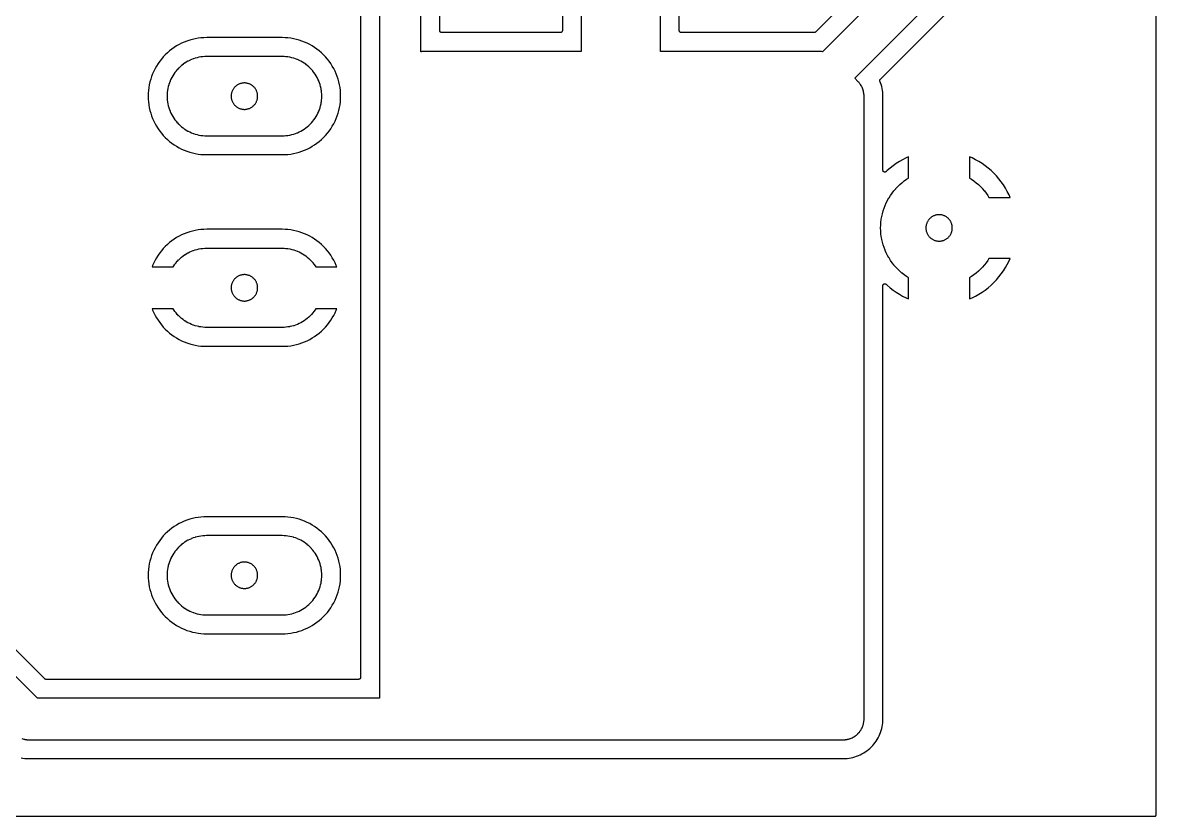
# Model space of a CAD drawing. Header units: millimetres. Extents: x -0.1 to 60, y -80 to 0.1.
# Drawn here: x 30 to 60.05, y -80.05 to -59.01 of the extents above; entities that cross this region are included whole.
import ezdxf

# ---------------------------------------------------------------- set-up
doc = ezdxf.new("R2010")
doc.units = ezdxf.units.MM

msp = doc.modelspace()

# ---------------------------------------------------------------- linework, layer by layer
for points in [[(0, -80.05), (60, -80.05), (60.002, -80.05), (60.005, -80.05), (60.007, -80.049), (60.01, -80.049), (60.012, -80.049), (60.015, -80.048), (60.017, -80.047), (60.019, -80.046), (60.021, -80.045), (60.024, -80.044), (60.026, -80.043), (60.028, -80.042), (60.03, -80.04), (60.032, -80.039), (60.034, -80.037), (60.035, -80.035), (60.037, -80.034), (60.039, -80.032), (60.04, -80.03), (60.042, -80.028), (60.043, -80.026), (60.044, -80.024), (60.045, -80.021), (60.046, -80.019), (60.047, -80.017), (60.048, -80.015), (60.049, -80.012), (60.049, -80.01), (60.049, -80.007), (60.05, -80.005), (60.05, -80.002), (60.05, -80), (60.05, -40.397)], [(39.455, -50.483), (39.455, -76.92), (30.39, -76.92), (28.173, -74.702)], [(38.954, -50.483), (38.954, -76.369), (38.954, -76.372), (38.954, -76.374), (38.954, -76.377), (38.953, -76.379), (38.953, -76.382), (38.952, -76.384), (38.952, -76.386), (38.951, -76.389), (38.95, -76.391), (38.949, -76.393), (38.947, -76.395), (38.946, -76.397), (38.945, -76.399), (38.943, -76.401), (38.941, -76.403), (38.94, -76.405), (38.938, -76.406), (38.936, -76.408), (38.934, -76.41), (38.932, -76.411), (38.93, -76.412), (38.928, -76.414), (38.926, -76.415), (38.924, -76.416), (38.921, -76.417), (38.919, -76.417), (38.917, -76.418), (38.914, -76.418), (38.912, -76.419), (38.909, -76.419), (38.907, -76.419), (38.904, -76.419), (30.618, -76.419), (30.616, -76.419), (30.613, -76.419), (30.611, -76.419), (30.609, -76.418), (30.606, -76.418), (30.604, -76.417), (30.602, -76.417), (30.599, -76.416), (30.597, -76.415), (30.595, -76.414), (30.593, -76.412), (30.591, -76.411), (30.589, -76.41), (30.587, -76.408), (30.585, -76.406), (30.583, -76.405), (28.688, -74.509)], [(44.805, -55.201), (44.805, -59.775), (40.64, -59.775), (40.639, -59.775), (40.614, -59.775), (40.612, -59.775), (40.587, -59.777), (40.585, -59.778), (40.56, -59.781), (40.558, -59.781), (40.555, -59.781), (40.555, -50.71)], [(44.305, -58.497), (44.305, -59.224), (44.305, -59.227), (44.304, -59.229), (44.304, -59.232), (44.304, -59.234), (44.303, -59.237), (44.303, -59.239), (44.302, -59.241), (44.301, -59.244), (44.3, -59.246), (44.299, -59.248), (44.298, -59.25), (44.296, -59.252), (44.295, -59.254), (44.293, -59.256), (44.292, -59.258), (44.29, -59.26), (44.288, -59.261), (44.286, -59.263), (44.284, -59.265), (44.282, -59.266), (44.28, -59.267), (44.278, -59.269), (44.276, -59.27), (44.274, -59.271), (44.272, -59.272), (44.269, -59.272), (44.267, -59.273), (44.264, -59.273), (44.262, -59.274), (44.26, -59.274), (44.257, -59.274), (44.255, -59.274), (41.106, -59.274), (41.103, -59.274), (41.101, -59.274), (41.098, -59.274), (41.096, -59.273), (41.093, -59.273), (41.091, -59.272), (41.089, -59.272), (41.086, -59.271), (41.084, -59.27), (41.082, -59.269), (41.08, -59.267), (41.078, -59.266), (41.076, -59.265), (41.074, -59.263), (41.072, -59.261), (41.07, -59.26), (41.069, -59.258), (41.067, -59.256), (41.065, -59.254), (41.064, -59.252), (41.063, -59.25), (41.061, -59.248), (41.06, -59.246), (41.059, -59.244), (41.058, -59.241), (41.058, -59.239), (41.057, -59.237), (41.057, -59.234), (41.056, -59.232), (41.056, -59.229), (41.056, -59.227), (41.056, -59.224), (41.056, -50.938)], [(55.376, -55.606), (51.201, -59.781), (51.199, -59.781), (51.197, -59.781), (51.173, -59.778), (51.17, -59.777), (51.146, -59.775), (51.143, -59.775), (51.119, -59.775), (51.117, -59.775), (46.906, -59.775), (46.906, -55.201)], [(54.612, -55.663), (51.014, -59.26), (51.013, -59.261), (51.011, -59.263), (51.009, -59.265), (51.007, -59.266), (51.005, -59.267), (51.003, -59.269), (51.001, -59.27), (50.998, -59.271), (50.996, -59.272), (50.994, -59.272), (50.991, -59.273), (50.989, -59.273), (50.986, -59.274), (50.984, -59.274), (50.982, -59.274), (50.979, -59.274), (47.456, -59.274), (47.454, -59.274), (47.451, -59.274), (47.449, -59.274), (47.447, -59.273), (47.444, -59.273), (47.442, -59.272), (47.439, -59.272), (47.437, -59.271), (47.435, -59.27), (47.433, -59.269), (47.431, -59.267), (47.429, -59.266), (47.427, -59.265), (47.425, -59.263), (47.423, -59.261), (47.421, -59.26), (47.419, -59.258), (47.418, -59.256), (47.416, -59.254), (47.415, -59.252), (47.413, -59.25), (47.412, -59.248), (47.411, -59.246), (47.41, -59.244), (47.409, -59.241), (47.408, -59.239), (47.408, -59.237), (47.407, -59.234), (47.407, -59.232), (47.407, -59.229), (47.406, -59.227), (47.406, -59.224), (47.406, -58.497)], [(29.978, -77.988), (30.002, -77.996), (30.004, -77.997), (30.028, -78.003), (30.03, -78.004), (30.054, -78.009), (30.056, -78.01), (30.081, -78.014), (30.083, -78.014), (30.107, -78.017), (30.11, -78.018), (30.134, -78.02), (30.137, -78.02), (30.161, -78.02), (30.163, -78.02), (51.753, -78.02), (51.754, -78.02), (51.778, -78.02), (51.781, -78.02), (51.805, -78.018), (51.808, -78.017), (51.832, -78.014), (51.834, -78.014), (51.859, -78.01), (51.861, -78.009), (51.885, -78.004), (51.887, -78.003), (51.911, -77.997), (51.913, -77.996), (51.937, -77.988), (51.939, -77.988), (51.962, -77.979), (51.964, -77.978), (51.987, -77.968), (51.989, -77.967), (52.011, -77.956), (52.013, -77.955), (52.034, -77.943), (52.036, -77.941), (52.057, -77.928), (52.059, -77.927), (52.079, -77.913), (52.081, -77.911), (52.101, -77.896), (52.103, -77.895), (52.121, -77.879), (52.123, -77.877), (52.141, -77.86), (52.142, -77.858), (52.159, -77.84), (52.161, -77.839), (52.177, -77.82), (52.179, -77.818), (52.194, -77.799), (52.195, -77.797), (52.209, -77.777), (52.211, -77.775), (52.224, -77.754), (52.225, -77.752), (52.237, -77.73), (52.238, -77.728), (52.249, -77.706), (52.25, -77.704), (52.26, -77.682), (52.261, -77.679), (52.27, -77.657), (52.271, -77.654), (52.279, -77.631), (52.279, -77.629), (52.286, -77.605), (52.287, -77.603), (52.292, -77.579), (52.292, -77.576), (52.297, -77.552), (52.297, -77.55), (52.3, -77.525), (52.3, -77.523), (52.302, -77.498), (52.302, -77.496), (52.303, -77.471), (52.303, -77.47), (52.303, -60.96), (52.303, -60.959), (52.302, -60.934), (52.302, -60.932), (52.3, -60.907), (52.3, -60.905), (52.297, -60.88), (52.297, -60.878), (52.292, -60.854), (52.292, -60.851), (52.287, -60.827), (52.286, -60.825), (52.279, -60.801), (52.279, -60.799), (52.271, -60.776), (52.27, -60.773), (52.261, -60.751), (52.26, -60.748), (52.25, -60.726), (52.249, -60.724), (52.238, -60.702), (52.237, -60.7), (52.225, -60.678), (52.224, -60.676), (52.211, -60.655), (52.209, -60.653), (52.195, -60.633), (52.194, -60.631), (52.179, -60.612), (52.177, -60.61), (52.161, -60.591), (52.159, -60.59), (52.142, -60.572), (52.142, -60.571), (52.054, -60.484), (56.587, -55.952)], [(29.958, -78.5), (30.008, -78.509), (30.06, -78.515), (30.111, -78.519), (30.163, -78.521), (51.752, -78.521), (51.804, -78.519), (51.855, -78.515), (51.907, -78.509), (51.957, -78.5), (52.008, -78.489), (52.057, -78.475), (52.106, -78.459), (52.155, -78.441), (52.202, -78.42), (52.248, -78.396), (52.293, -78.371), (52.336, -78.343), (52.378, -78.314), (52.419, -78.282), (52.458, -78.248), (52.495, -78.213), (52.531, -78.175), (52.565, -78.136), (52.596, -78.096), (52.626, -78.054), (52.654, -78.01), (52.679, -77.965), (52.702, -77.919), (52.723, -77.872), (52.742, -77.824), (52.758, -77.775), (52.772, -77.725), (52.783, -77.675), (52.792, -77.624), (52.798, -77.573), (52.802, -77.522), (52.803, -77.469), (52.803, -65.981), (52.803, -65.978), (52.803, -65.976), (52.804, -65.973), (52.804, -65.971), (52.805, -65.969), (52.805, -65.966), (52.806, -65.964), (52.807, -65.962), (52.808, -65.96), (52.809, -65.957), (52.81, -65.955), (52.811, -65.953), (52.813, -65.951), (52.814, -65.949), (52.816, -65.947), (52.817, -65.946), (52.819, -65.944), (52.821, -65.942), (52.823, -65.941), (52.825, -65.939), (52.827, -65.938), (52.829, -65.937), (52.831, -65.936), (52.833, -65.935), (52.836, -65.934), (52.838, -65.933), (52.84, -65.932), (52.843, -65.932), (52.845, -65.931), (52.847, -65.931), (52.85, -65.931), (52.852, -65.931), (52.855, -65.931), (52.857, -65.931), (52.86, -65.931), (52.862, -65.932), (52.864, -65.932), (52.867, -65.933), (52.869, -65.933), (52.871, -65.934), (52.873, -65.935), (52.876, -65.936), (52.878, -65.937), (52.88, -65.939), (52.882, -65.94), (52.884, -65.941), (52.886, -65.943), (52.888, -65.945), (52.916, -65.971), (52.992, -66.037), (53.071, -66.099), (53.154, -66.157), (53.239, -66.211), (53.326, -66.26), (53.416, -66.306), (53.483, -66.335), (53.483, -65.774), (53.432, -65.742), (53.43, -65.741), (53.37, -65.698), (53.368, -65.697), (53.31, -65.651), (53.308, -65.65), (53.253, -65.602), (53.251, -65.6), (53.197, -65.549), (53.196, -65.548), (53.145, -65.494), (53.143, -65.492), (53.095, -65.437), (53.094, -65.435), (53.048, -65.377), (53.047, -65.375), (53.004, -65.315), (53.003, -65.313), (52.964, -65.25), (52.962, -65.248), (52.926, -65.184), (52.925, -65.182), (52.892, -65.116), (52.891, -65.114), (52.861, -65.047), (52.86, -65.045), (52.834, -64.976), (52.833, -64.974), (52.81, -64.904), (52.809, -64.901), (52.789, -64.83), (52.789, -64.828), (52.773, -64.756), (52.772, -64.754), (52.759, -64.681), (52.759, -64.679), (52.75, -64.606), (52.75, -64.603), (52.744, -64.53), (52.744, -64.527), (52.743, -64.454), (52.743, -64.451), (52.744, -64.378), (52.744, -64.375), (52.75, -64.302), (52.75, -64.299), (52.759, -64.226), (52.759, -64.224), (52.772, -64.151), (52.773, -64.149), (52.789, -64.077), (52.789, -64.075), (52.809, -64.004), (52.81, -64.001), (52.833, -63.931), (52.834, -63.929), (52.86, -63.86), (52.861, -63.858), (52.891, -63.791), (52.892, -63.789), (52.925, -63.723), (52.926, -63.721), (52.962, -63.657), (52.964, -63.655), (53.003, -63.592), (53.004, -63.59), (53.047, -63.53), (53.048, -63.528), (53.094, -63.47), (53.095, -63.468), (53.143, -63.413), (53.145, -63.411), (53.196, -63.357), (53.197, -63.356), (53.251, -63.305), (53.253, -63.303), (53.308, -63.255), (53.31, -63.254), (53.368, -63.208), (53.37, -63.207), (53.43, -63.164), (53.432, -63.163), (53.483, -63.131), (53.483, -62.57), (53.416, -62.599), (53.326, -62.645), (53.239, -62.694), (53.154, -62.748), (53.071, -62.806), (52.992, -62.868), (52.916, -62.934), (52.888, -62.96), (52.886, -62.962), (52.884, -62.964), (52.882, -62.965), (52.88, -62.966), (52.878, -62.968), (52.876, -62.969), (52.873, -62.97), (52.871, -62.971), (52.869, -62.972), (52.867, -62.972), (52.864, -62.973), (52.862, -62.973), (52.86, -62.974), (52.857, -62.974), (52.855, -62.974), (52.852, -62.974), (52.85, -62.974), (52.847, -62.974), (52.845, -62.974), (52.843, -62.973), (52.84, -62.973), (52.838, -62.972), (52.836, -62.971), (52.833, -62.97), (52.831, -62.969), (52.829, -62.968), (52.827, -62.967), (52.825, -62.966), (52.823, -62.964), (52.821, -62.963), (52.819, -62.961), (52.817, -62.959), (52.816, -62.958), (52.814, -62.956), (52.813, -62.954), (52.811, -62.952), (52.81, -62.95), (52.809, -62.948), (52.808, -62.945), (52.807, -62.943), (52.806, -62.941), (52.805, -62.939), (52.805, -62.936), (52.804, -62.934), (52.804, -62.932), (52.803, -62.929), (52.803, -62.927), (52.803, -62.924), (52.803, -60.961), (52.802, -60.908), (52.798, -60.857), (52.792, -60.806), (52.783, -60.755), (52.772, -60.705), (52.758, -60.655), (52.742, -60.606), (52.725, -60.563), (52.724, -60.56), (52.723, -60.558), (52.723, -60.556), (52.722, -60.553), (52.722, -60.551), (52.722, -60.548), (52.722, -60.546), (52.722, -60.543), (52.722, -60.541), (52.722, -60.538), (52.722, -60.536), (52.723, -60.533), (52.724, -60.531), (52.724, -60.528), (52.725, -60.526), (52.726, -60.524), (52.727, -60.522), (52.729, -60.519), (52.73, -60.517), (52.731, -60.515), (52.733, -60.513), (52.735, -60.511), (52.736, -60.509), (56.94, -56.306)], [(36.877, -59.409), (34.878, -59.409), (34.801, -59.411), (34.725, -59.417), (34.65, -59.426), (34.575, -59.439), (34.501, -59.456), (34.427, -59.476), (34.355, -59.5), (34.284, -59.527), (34.214, -59.558), (34.146, -59.592), (34.08, -59.63), (34.016, -59.671), (33.954, -59.714), (33.894, -59.761), (33.836, -59.811), (33.781, -59.863), (33.728, -59.919), (33.679, -59.976), (33.632, -60.036), (33.588, -60.098), (33.547, -60.163), (33.51, -60.229), (33.476, -60.297), (33.445, -60.367), (33.417, -60.438), (33.393, -60.51), (33.373, -60.583), (33.357, -60.657), (33.343, -60.732), (33.334, -60.808), (33.329, -60.884), (33.327, -60.96), (33.329, -61.036), (33.334, -61.112), (33.343, -61.188), (33.357, -61.263), (33.373, -61.337), (33.393, -61.41), (33.417, -61.482), (33.445, -61.553), (33.476, -61.623), (33.51, -61.691), (33.547, -61.757), (33.588, -61.822), (33.632, -61.884), (33.679, -61.944), (33.728, -62.001), (33.781, -62.057), (33.836, -62.109), (33.894, -62.159), (33.954, -62.206), (34.016, -62.249), (34.08, -62.29), (34.146, -62.328), (34.214, -62.362), (34.284, -62.393), (34.355, -62.42), (34.427, -62.444), (34.501, -62.464), (34.575, -62.481), (34.65, -62.494), (34.725, -62.503), (34.801, -62.509), (34.878, -62.511), (36.877, -62.511), (36.954, -62.509), (37.03, -62.503), (37.105, -62.494), (37.18, -62.481), (37.254, -62.464), (37.328, -62.444), (37.4, -62.42), (37.471, -62.393), (37.541, -62.362), (37.609, -62.328), (37.675, -62.29), (37.739, -62.249), (37.801, -62.206), (37.861, -62.159), (37.919, -62.109), (37.974, -62.057), (38.027, -62.001), (38.076, -61.944), (38.123, -61.884), (38.167, -61.822), (38.208, -61.757), (38.245, -61.691), (38.279, -61.623), (38.31, -61.553), (38.338, -61.482), (38.362, -61.41), (38.382, -61.337), (38.398, -61.263), (38.412, -61.188), (38.421, -61.112), (38.426, -61.036), (38.428, -60.96), (38.426, -60.884), (38.421, -60.808), (38.412, -60.732), (38.398, -60.657), (38.382, -60.583), (38.362, -60.51), (38.338, -60.438), (38.31, -60.367), (38.279, -60.297), (38.245, -60.229), (38.208, -60.163), (38.167, -60.098), (38.123, -60.036), (38.076, -59.976), (38.027, -59.919), (37.974, -59.863), (37.919, -59.811), (37.861, -59.761), (37.801, -59.714), (37.739, -59.671), (37.675, -59.63), (37.609, -59.592), (37.541, -59.558), (37.471, -59.527), (37.4, -59.5), (37.328, -59.476), (37.254, -59.456), (37.18, -59.439), (37.105, -59.426), (37.03, -59.417), (36.954, -59.411), (36.877, -59.409)], [(36.878, -59.909), (34.877, -59.909), (34.876, -59.91), (34.827, -59.911), (34.825, -59.911), (34.776, -59.914), (34.773, -59.915), (34.725, -59.921), (34.722, -59.921), (34.674, -59.929), (34.671, -59.93), (34.623, -59.941), (34.621, -59.941), (34.574, -59.954), (34.571, -59.955), (34.525, -59.971), (34.522, -59.971), (34.477, -59.989), (34.474, -59.99), (34.429, -60.01), (34.427, -60.011), (34.383, -60.033), (34.381, -60.034), (34.338, -60.058), (34.336, -60.06), (34.295, -60.086), (34.293, -60.087), (34.253, -60.116), (34.251, -60.117), (34.212, -60.147), (34.21, -60.149), (34.173, -60.181), (34.171, -60.182), (34.136, -60.216), (34.134, -60.218), (34.1, -60.254), (34.098, -60.255), (34.066, -60.293), (34.065, -60.295), (34.034, -60.333), (34.033, -60.335), (34.005, -60.375), (34.003, -60.377), (33.977, -60.419), (33.976, -60.421), (33.952, -60.464), (33.95, -60.466), (33.928, -60.51), (33.927, -60.512), (33.907, -60.557), (33.907, -60.559), (33.889, -60.605), (33.888, -60.607), (33.873, -60.654), (33.872, -60.656), (33.859, -60.704), (33.858, -60.706), (33.847, -60.754), (33.847, -60.756), (33.839, -60.805), (33.838, -60.807), (33.832, -60.856), (33.832, -60.858), (33.828, -60.907), (33.828, -60.91), (33.827, -60.959), (33.827, -60.961), (33.828, -61.01), (33.828, -61.013), (33.832, -61.062), (33.832, -61.064), (33.838, -61.113), (33.839, -61.115), (33.847, -61.164), (33.847, -61.166), (33.858, -61.214), (33.859, -61.216), (33.872, -61.264), (33.873, -61.266), (33.888, -61.313), (33.889, -61.315), (33.907, -61.361), (33.907, -61.363), (33.927, -61.408), (33.928, -61.41), (33.95, -61.454), (33.952, -61.456), (33.976, -61.499), (33.977, -61.501), (34.003, -61.543), (34.005, -61.545), (34.033, -61.585), (34.034, -61.587), (34.065, -61.625), (34.066, -61.627), (34.098, -61.665), (34.1, -61.666), (34.134, -61.702), (34.136, -61.704), (34.171, -61.738), (34.173, -61.739), (34.21, -61.771), (34.212, -61.773), (34.251, -61.803), (34.253, -61.804), (34.293, -61.833), (34.295, -61.834), (34.336, -61.86), (34.338, -61.862), (34.381, -61.886), (34.383, -61.887), (34.427, -61.909), (34.429, -61.91), (34.474, -61.93), (34.477, -61.931), (34.522, -61.949), (34.525, -61.949), (34.571, -61.965), (34.574, -61.966), (34.621, -61.979), (34.623, -61.979), (34.671, -61.99), (34.674, -61.991), (34.722, -61.999), (34.725, -61.999), (34.773, -62.005), (34.776, -62.006), (34.825, -62.009), (34.827, -62.009), (34.876, -62.01), (34.877, -62.011), (36.878, -62.011), (36.879, -62.01), (36.928, -62.009), (36.93, -62.009), (36.979, -62.006), (36.982, -62.005), (37.03, -61.999), (37.033, -61.999), (37.081, -61.991), (37.084, -61.99), (37.132, -61.979), (37.134, -61.979), (37.181, -61.966), (37.184, -61.965), (37.23, -61.949), (37.233, -61.949), (37.278, -61.931), (37.281, -61.93), (37.326, -61.91), (37.328, -61.909), (37.372, -61.887), (37.374, -61.886), (37.417, -61.862), (37.419, -61.86), (37.46, -61.834), (37.462, -61.833), (37.502, -61.804), (37.504, -61.803), (37.543, -61.773), (37.545, -61.771), (37.582, -61.739), (37.584, -61.738), (37.619, -61.704), (37.621, -61.702), (37.655, -61.666), (37.657, -61.665), (37.689, -61.627), (37.69, -61.625), (37.721, -61.587), (37.722, -61.585), (37.75, -61.545), (37.752, -61.543), (37.778, -61.501), (37.779, -61.499), (37.803, -61.456), (37.805, -61.454), (37.827, -61.41), (37.828, -61.408), (37.848, -61.363), (37.848, -61.361), (37.866, -61.315), (37.867, -61.313), (37.882, -61.266), (37.883, -61.264), (37.896, -61.216), (37.897, -61.214), (37.908, -61.166), (37.908, -61.164), (37.916, -61.115), (37.917, -61.113), (37.923, -61.064), (37.923, -61.062), (37.927, -61.013), (37.927, -61.01), (37.928, -60.961), (37.928, -60.959), (37.927, -60.91), (37.927, -60.907), (37.923, -60.858), (37.923, -60.856), (37.917, -60.807), (37.916, -60.805), (37.908, -60.756), (37.908, -60.754), (37.897, -60.706), (37.896, -60.704), (37.883, -60.656), (37.882, -60.654), (37.867, -60.607), (37.866, -60.605), (37.848, -60.559), (37.848, -60.557), (37.828, -60.512), (37.827, -60.51), (37.805, -60.466), (37.803, -60.464), (37.779, -60.421), (37.778, -60.419), (37.752, -60.377), (37.75, -60.375), (37.722, -60.335), (37.721, -60.333), (37.69, -60.295), (37.689, -60.293), (37.657, -60.255), (37.655, -60.254), (37.621, -60.218), (37.619, -60.216), (37.584, -60.182), (37.582, -60.181), (37.545, -60.149), (37.543, -60.147), (37.504, -60.117), (37.502, -60.116), (37.462, -60.087), (37.46, -60.086), (37.419, -60.06), (37.417, -60.058), (37.374, -60.034), (37.372, -60.033), (37.328, -60.011), (37.326, -60.01), (37.281, -59.99), (37.278, -59.989), (37.233, -59.971), (37.23, -59.971), (37.184, -59.955), (37.181, -59.954), (37.134, -59.941), (37.132, -59.941), (37.084, -59.93), (37.081, -59.929), (37.033, -59.921), (37.03, -59.921), (36.982, -59.915), (36.979, -59.914), (36.93, -59.911), (36.928, -59.911), (36.879, -59.91), (36.878, -59.909)], [(36.227, -60.96), (36.227, -60.943), (36.226, -60.926), (36.224, -60.909), (36.221, -60.892), (36.217, -60.875), (36.212, -60.858), (36.207, -60.842), (36.201, -60.826), (36.194, -60.81), (36.186, -60.795), (36.178, -60.78), (36.169, -60.766), (36.159, -60.752), (36.148, -60.738), (36.137, -60.725), (36.125, -60.713), (36.113, -60.701), (36.1, -60.689), (36.086, -60.679), (36.072, -60.669), (36.057, -60.66), (36.042, -60.651), (36.027, -60.644), (36.011, -60.637), (35.995, -60.63), (35.979, -60.625), (35.963, -60.621), (35.946, -60.617), (35.929, -60.614), (35.912, -60.612), (35.895, -60.61), (35.877, -60.61), (35.86, -60.61), (35.843, -60.612), (35.826, -60.614), (35.809, -60.617), (35.792, -60.621), (35.776, -60.625), (35.76, -60.63), (35.744, -60.637), (35.728, -60.644), (35.713, -60.651), (35.698, -60.66), (35.683, -60.669), (35.669, -60.679), (35.655, -60.689), (35.642, -60.701), (35.63, -60.713), (35.618, -60.725), (35.607, -60.738), (35.596, -60.752), (35.586, -60.766), (35.577, -60.78), (35.569, -60.795), (35.561, -60.81), (35.554, -60.826), (35.548, -60.842), (35.543, -60.858), (35.538, -60.875), (35.534, -60.892), (35.531, -60.909), (35.529, -60.926), (35.528, -60.943), (35.528, -60.96), (35.528, -60.977), (35.529, -60.994), (35.531, -61.011), (35.534, -61.028), (35.538, -61.045), (35.543, -61.062), (35.548, -61.078), (35.554, -61.094), (35.561, -61.11), (35.569, -61.125), (35.577, -61.14), (35.586, -61.154), (35.596, -61.168), (35.607, -61.182), (35.618, -61.195), (35.63, -61.207), (35.642, -61.219), (35.655, -61.231), (35.669, -61.241), (35.683, -61.251), (35.698, -61.26), (35.713, -61.269), (35.728, -61.276), (35.744, -61.283), (35.76, -61.29), (35.776, -61.295), (35.792, -61.299), (35.809, -61.303), (35.826, -61.306), (35.843, -61.308), (35.86, -61.31), (35.877, -61.31), (35.895, -61.31), (35.912, -61.308), (35.929, -61.306), (35.946, -61.303), (35.963, -61.299), (35.979, -61.295), (35.995, -61.29), (36.011, -61.283), (36.027, -61.276), (36.042, -61.269), (36.057, -61.26), (36.072, -61.251), (36.086, -61.241), (36.1, -61.231), (36.113, -61.219), (36.125, -61.207), (36.137, -61.195), (36.148, -61.182), (36.159, -61.168), (36.169, -61.154), (36.178, -61.14), (36.186, -61.125), (36.194, -61.11), (36.201, -61.094), (36.207, -61.078), (36.212, -61.062), (36.217, -61.045), (36.221, -61.028), (36.224, -61.011), (36.226, -60.994), (36.227, -60.977), (36.227, -60.96)], [(55.102, -63.131), (55.153, -63.163), (55.155, -63.164), (55.215, -63.207), (55.217, -63.208), (55.275, -63.254), (55.277, -63.255), (55.332, -63.303), (55.334, -63.305), (55.388, -63.356), (55.389, -63.357), (55.44, -63.411), (55.442, -63.413), (55.49, -63.468), (55.491, -63.47), (55.537, -63.528), (55.538, -63.53), (55.581, -63.59), (55.582, -63.592), (55.614, -63.643), (56.175, -63.643), (56.146, -63.576), (56.1, -63.486), (56.051, -63.399), (55.997, -63.314), (55.939, -63.231), (55.877, -63.152), (55.811, -63.076), (55.742, -63.003), (55.669, -62.934), (55.593, -62.868), (55.514, -62.806), (55.431, -62.748), (55.346, -62.694), (55.259, -62.645), (55.169, -62.599), (55.102, -62.57), (55.102, -63.131)], [(54.642, -64.452), (54.642, -64.435), (54.641, -64.418), (54.639, -64.401), (54.636, -64.384), (54.632, -64.367), (54.627, -64.351), (54.622, -64.335), (54.616, -64.319), (54.609, -64.303), (54.601, -64.288), (54.593, -64.273), (54.584, -64.258), (54.574, -64.244), (54.563, -64.23), (54.552, -64.217), (54.54, -64.205), (54.528, -64.193), (54.515, -64.182), (54.501, -64.171), (54.487, -64.161), (54.472, -64.152), (54.457, -64.144), (54.442, -64.136), (54.426, -64.129), (54.41, -64.123), (54.394, -64.118), (54.378, -64.113), (54.361, -64.109), (54.344, -64.106), (54.327, -64.104), (54.31, -64.103), (54.292, -64.103), (54.275, -64.103), (54.258, -64.104), (54.241, -64.106), (54.224, -64.109), (54.207, -64.113), (54.191, -64.118), (54.175, -64.123), (54.159, -64.129), (54.143, -64.136), (54.128, -64.144), (54.113, -64.152), (54.098, -64.161), (54.084, -64.171), (54.07, -64.182), (54.057, -64.193), (54.045, -64.205), (54.033, -64.217), (54.022, -64.23), (54.011, -64.244), (54.001, -64.258), (53.992, -64.273), (53.984, -64.288), (53.976, -64.303), (53.969, -64.319), (53.963, -64.335), (53.958, -64.351), (53.953, -64.367), (53.949, -64.384), (53.946, -64.401), (53.944, -64.418), (53.943, -64.435), (53.943, -64.452), (53.943, -64.47), (53.944, -64.487), (53.946, -64.504), (53.949, -64.521), (53.953, -64.538), (53.958, -64.554), (53.963, -64.57), (53.969, -64.586), (53.976, -64.602), (53.984, -64.617), (53.992, -64.632), (54.001, -64.647), (54.011, -64.661), (54.022, -64.675), (54.033, -64.688), (54.045, -64.7), (54.057, -64.712), (54.07, -64.723), (54.084, -64.734), (54.098, -64.744), (54.113, -64.753), (54.128, -64.761), (54.143, -64.769), (54.159, -64.776), (54.175, -64.782), (54.191, -64.787), (54.207, -64.792), (54.224, -64.796), (54.241, -64.799), (54.258, -64.801), (54.275, -64.802), (54.292, -64.802), (54.31, -64.802), (54.327, -64.801), (54.344, -64.799), (54.361, -64.796), (54.378, -64.792), (54.394, -64.787), (54.41, -64.782), (54.426, -64.776), (54.442, -64.769), (54.457, -64.761), (54.472, -64.753), (54.487, -64.744), (54.501, -64.734), (54.515, -64.723), (54.528, -64.712), (54.54, -64.7), (54.552, -64.688), (54.563, -64.675), (54.574, -64.661), (54.584, -64.647), (54.593, -64.632), (54.601, -64.617), (54.609, -64.602), (54.616, -64.586), (54.622, -64.57), (54.627, -64.554), (54.632, -64.538), (54.636, -64.521), (54.639, -64.504), (54.641, -64.487), (54.642, -64.47), (54.642, -64.452)], [(33.431, -65.483), (33.987, -65.483), (34.003, -65.457), (34.005, -65.455), (34.033, -65.415), (34.034, -65.413), (34.065, -65.375), (34.066, -65.373), (34.098, -65.335), (34.1, -65.334), (34.134, -65.298), (34.136, -65.296), (34.171, -65.262), (34.173, -65.261), (34.21, -65.229), (34.212, -65.227), (34.251, -65.197), (34.253, -65.196), (34.293, -65.167), (34.295, -65.166), (34.336, -65.14), (34.338, -65.138), (34.381, -65.114), (34.383, -65.113), (34.427, -65.091), (34.429, -65.09), (34.474, -65.07), (34.477, -65.069), (34.522, -65.051), (34.525, -65.051), (34.571, -65.035), (34.574, -65.034), (34.621, -65.021), (34.623, -65.021), (34.671, -65.01), (34.674, -65.009), (34.722, -65.001), (34.725, -65.001), (34.773, -64.995), (34.776, -64.994), (34.825, -64.991), (34.827, -64.991), (34.876, -64.99), (34.877, -64.989), (36.878, -64.989), (36.879, -64.99), (36.928, -64.991), (36.93, -64.991), (36.979, -64.994), (36.982, -64.995), (37.03, -65.001), (37.033, -65.001), (37.081, -65.009), (37.084, -65.01), (37.132, -65.021), (37.134, -65.021), (37.181, -65.034), (37.184, -65.035), (37.23, -65.051), (37.233, -65.051), (37.278, -65.069), (37.281, -65.07), (37.326, -65.09), (37.328, -65.091), (37.372, -65.113), (37.374, -65.114), (37.417, -65.138), (37.419, -65.14), (37.46, -65.166), (37.462, -65.167), (37.502, -65.196), (37.504, -65.197), (37.543, -65.227), (37.545, -65.229), (37.582, -65.261), (37.584, -65.262), (37.619, -65.296), (37.621, -65.298), (37.655, -65.334), (37.657, -65.335), (37.689, -65.373), (37.69, -65.375), (37.721, -65.413), (37.722, -65.415), (37.75, -65.455), (37.752, -65.457), (37.768, -65.483), (38.324, -65.483), (38.31, -65.447), (38.279, -65.377), (38.245, -65.309), (38.208, -65.243), (38.167, -65.178), (38.123, -65.116), (38.076, -65.056), (38.027, -64.999), (37.974, -64.943), (37.919, -64.891), (37.861, -64.841), (37.801, -64.794), (37.739, -64.751), (37.675, -64.71), (37.609, -64.672), (37.541, -64.638), (37.471, -64.607), (37.4, -64.58), (37.328, -64.556), (37.254, -64.536), (37.18, -64.519), (37.105, -64.506), (37.03, -64.497), (36.954, -64.491), (36.877, -64.489), (34.878, -64.489), (34.801, -64.491), (34.725, -64.497), (34.65, -64.506), (34.575, -64.519), (34.501, -64.536), (34.427, -64.556), (34.355, -64.58), (34.284, -64.607), (34.214, -64.638), (34.146, -64.672), (34.08, -64.71), (34.016, -64.751), (33.954, -64.794), (33.894, -64.841), (33.836, -64.891), (33.781, -64.943), (33.728, -64.999), (33.679, -65.056), (33.632, -65.116), (33.588, -65.178), (33.547, -65.243), (33.51, -65.309), (33.476, -65.377), (33.445, -65.447), (33.431, -65.483)], [(55.102, -66.335), (55.169, -66.306), (55.259, -66.26), (55.346, -66.211), (55.431, -66.157), (55.514, -66.099), (55.593, -66.037), (55.669, -65.971), (55.742, -65.902), (55.811, -65.829), (55.877, -65.753), (55.939, -65.674), (55.997, -65.591), (56.051, -65.506), (56.1, -65.419), (56.146, -65.329), (56.175, -65.263), (55.614, -65.263), (55.582, -65.313), (55.581, -65.315), (55.538, -65.375), (55.537, -65.377), (55.491, -65.435), (55.49, -65.437), (55.442, -65.492), (55.44, -65.494), (55.389, -65.548), (55.388, -65.549), (55.334, -65.6), (55.332, -65.602), (55.277, -65.65), (55.275, -65.651), (55.217, -65.697), (55.215, -65.698), (55.155, -65.741), (55.153, -65.742), (55.102, -65.774), (55.102, -66.335)], [(36.227, -66.04), (36.227, -66.023), (36.226, -66.006), (36.224, -65.989), (36.221, -65.972), (36.217, -65.955), (36.212, -65.938), (36.207, -65.922), (36.201, -65.906), (36.194, -65.89), (36.186, -65.875), (36.178, -65.86), (36.169, -65.846), (36.159, -65.832), (36.148, -65.818), (36.137, -65.805), (36.125, -65.793), (36.113, -65.781), (36.1, -65.769), (36.086, -65.759), (36.072, -65.749), (36.057, -65.74), (36.042, -65.731), (36.027, -65.724), (36.011, -65.717), (35.995, -65.71), (35.979, -65.705), (35.963, -65.701), (35.946, -65.697), (35.929, -65.694), (35.912, -65.692), (35.895, -65.69), (35.877, -65.69), (35.86, -65.69), (35.843, -65.692), (35.826, -65.694), (35.809, -65.697), (35.792, -65.701), (35.776, -65.705), (35.76, -65.71), (35.744, -65.717), (35.728, -65.724), (35.713, -65.731), (35.698, -65.74), (35.683, -65.749), (35.669, -65.759), (35.655, -65.769), (35.642, -65.781), (35.63, -65.793), (35.618, -65.805), (35.607, -65.818), (35.596, -65.832), (35.586, -65.846), (35.577, -65.86), (35.569, -65.875), (35.561, -65.89), (35.554, -65.906), (35.548, -65.922), (35.543, -65.938), (35.538, -65.955), (35.534, -65.972), (35.531, -65.989), (35.529, -66.006), (35.528, -66.023), (35.528, -66.04), (35.528, -66.057), (35.529, -66.074), (35.531, -66.091), (35.534, -66.108), (35.538, -66.125), (35.543, -66.142), (35.548, -66.158), (35.554, -66.174), (35.561, -66.19), (35.569, -66.205), (35.577, -66.22), (35.586, -66.234), (35.596, -66.248), (35.607, -66.262), (35.618, -66.275), (35.63, -66.287), (35.642, -66.299), (35.655, -66.311), (35.669, -66.321), (35.683, -66.331), (35.698, -66.34), (35.713, -66.349), (35.728, -66.356), (35.744, -66.363), (35.76, -66.37), (35.776, -66.375), (35.792, -66.379), (35.809, -66.383), (35.826, -66.386), (35.843, -66.388), (35.86, -66.39), (35.877, -66.39), (35.895, -66.39), (35.912, -66.388), (35.929, -66.386), (35.946, -66.383), (35.963, -66.379), (35.979, -66.375), (35.995, -66.37), (36.011, -66.363), (36.027, -66.356), (36.042, -66.349), (36.057, -66.34), (36.072, -66.331), (36.086, -66.321), (36.1, -66.311), (36.113, -66.299), (36.125, -66.287), (36.137, -66.275), (36.148, -66.262), (36.159, -66.248), (36.169, -66.234), (36.178, -66.22), (36.186, -66.205), (36.194, -66.19), (36.201, -66.174), (36.207, -66.158), (36.212, -66.142), (36.217, -66.125), (36.221, -66.108), (36.224, -66.091), (36.226, -66.074), (36.227, -66.057), (36.227, -66.04)], [(33.431, -66.597), (33.445, -66.633), (33.476, -66.703), (33.51, -66.771), (33.547, -66.837), (33.588, -66.902), (33.632, -66.964), (33.679, -67.024), (33.728, -67.081), (33.781, -67.137), (33.836, -67.189), (33.894, -67.239), (33.954, -67.286), (34.016, -67.329), (34.08, -67.37), (34.146, -67.408), (34.214, -67.442), (34.284, -67.473), (34.355, -67.5), (34.427, -67.524), (34.501, -67.544), (34.575, -67.561), (34.65, -67.574), (34.725, -67.583), (34.801, -67.589), (34.878, -67.591), (36.877, -67.591), (36.954, -67.589), (37.03, -67.583), (37.105, -67.574), (37.18, -67.561), (37.254, -67.544), (37.328, -67.524), (37.4, -67.5), (37.471, -67.473), (37.541, -67.442), (37.609, -67.408), (37.675, -67.37), (37.739, -67.329), (37.801, -67.286), (37.861, -67.239), (37.919, -67.189), (37.974, -67.137), (38.027, -67.081), (38.076, -67.024), (38.123, -66.964), (38.167, -66.902), (38.208, -66.837), (38.245, -66.771), (38.279, -66.703), (38.31, -66.633), (38.324, -66.597), (37.768, -66.597), (37.752, -66.623), (37.75, -66.625), (37.722, -66.665), (37.721, -66.667), (37.69, -66.705), (37.689, -66.707), (37.657, -66.745), (37.655, -66.746), (37.621, -66.782), (37.619, -66.784), (37.584, -66.818), (37.582, -66.819), (37.545, -66.851), (37.543, -66.853), (37.504, -66.883), (37.502, -66.884), (37.462, -66.913), (37.46, -66.914), (37.419, -66.94), (37.417, -66.942), (37.374, -66.966), (37.372, -66.967), (37.328, -66.989), (37.326, -66.99), (37.281, -67.01), (37.278, -67.011), (37.233, -67.029), (37.23, -67.029), (37.184, -67.045), (37.181, -67.046), (37.134, -67.059), (37.132, -67.059), (37.084, -67.07), (37.081, -67.071), (37.033, -67.079), (37.03, -67.079), (36.982, -67.085), (36.979, -67.086), (36.93, -67.089), (36.928, -67.089), (36.879, -67.09), (36.878, -67.091), (34.877, -67.091), (34.876, -67.09), (34.827, -67.089), (34.825, -67.089), (34.776, -67.086), (34.773, -67.085), (34.725, -67.079), (34.722, -67.079), (34.674, -67.071), (34.671, -67.07), (34.623, -67.059), (34.621, -67.059), (34.574, -67.046), (34.571, -67.045), (34.525, -67.029), (34.522, -67.029), (34.477, -67.011), (34.474, -67.01), (34.429, -66.99), (34.427, -66.989), (34.383, -66.967), (34.381, -66.966), (34.338, -66.942), (34.336, -66.94), (34.295, -66.914), (34.293, -66.913), (34.253, -66.884), (34.251, -66.883), (34.212, -66.853), (34.21, -66.851), (34.173, -66.819), (34.171, -66.818), (34.136, -66.784), (34.134, -66.782), (34.1, -66.746), (34.098, -66.745), (34.066, -66.707), (34.065, -66.705), (34.034, -66.667), (34.033, -66.665), (34.005, -66.625), (34.003, -66.623), (33.987, -66.597), (33.431, -66.597)], [(36.877, -72.109), (34.878, -72.109), (34.801, -72.111), (34.725, -72.117), (34.65, -72.126), (34.575, -72.139), (34.501, -72.156), (34.427, -72.176), (34.355, -72.2), (34.284, -72.227), (34.214, -72.258), (34.146, -72.292), (34.08, -72.33), (34.016, -72.371), (33.954, -72.414), (33.894, -72.461), (33.836, -72.511), (33.781, -72.563), (33.728, -72.619), (33.679, -72.676), (33.632, -72.736), (33.588, -72.798), (33.547, -72.863), (33.51, -72.929), (33.476, -72.997), (33.445, -73.067), (33.417, -73.138), (33.393, -73.21), (33.373, -73.283), (33.357, -73.357), (33.343, -73.432), (33.334, -73.508), (33.329, -73.584), (33.327, -73.66), (33.329, -73.736), (33.334, -73.812), (33.343, -73.888), (33.357, -73.963), (33.373, -74.037), (33.393, -74.11), (33.417, -74.182), (33.445, -74.253), (33.476, -74.323), (33.51, -74.391), (33.547, -74.457), (33.588, -74.522), (33.632, -74.584), (33.679, -74.644), (33.728, -74.701), (33.781, -74.757), (33.836, -74.809), (33.894, -74.859), (33.954, -74.906), (34.016, -74.949), (34.08, -74.99), (34.146, -75.028), (34.214, -75.062), (34.284, -75.093), (34.355, -75.12), (34.427, -75.144), (34.501, -75.164), (34.575, -75.181), (34.65, -75.194), (34.725, -75.203), (34.801, -75.209), (34.878, -75.211), (36.877, -75.211), (36.954, -75.209), (37.03, -75.203), (37.105, -75.194), (37.18, -75.181), (37.254, -75.164), (37.328, -75.144), (37.4, -75.12), (37.471, -75.093), (37.541, -75.062), (37.609, -75.028), (37.675, -74.99), (37.739, -74.949), (37.801, -74.906), (37.861, -74.859), (37.919, -74.809), (37.974, -74.757), (38.027, -74.701), (38.076, -74.644), (38.123, -74.584), (38.167, -74.522), (38.208, -74.457), (38.245, -74.391), (38.279, -74.323), (38.31, -74.253), (38.338, -74.182), (38.362, -74.11), (38.382, -74.037), (38.398, -73.963), (38.412, -73.888), (38.421, -73.812), (38.426, -73.736), (38.428, -73.66), (38.426, -73.584), (38.421, -73.508), (38.412, -73.432), (38.398, -73.357), (38.382, -73.283), (38.362, -73.21), (38.338, -73.138), (38.31, -73.067), (38.279, -72.997), (38.245, -72.929), (38.208, -72.863), (38.167, -72.798), (38.123, -72.736), (38.076, -72.676), (38.027, -72.619), (37.974, -72.563), (37.919, -72.511), (37.861, -72.461), (37.801, -72.414), (37.739, -72.371), (37.675, -72.33), (37.609, -72.292), (37.541, -72.258), (37.471, -72.227), (37.4, -72.2), (37.328, -72.176), (37.254, -72.156), (37.18, -72.139), (37.105, -72.126), (37.03, -72.117), (36.954, -72.111), (36.877, -72.109)], [(36.878, -72.609), (34.877, -72.609), (34.876, -72.61), (34.827, -72.611), (34.825, -72.611), (34.776, -72.614), (34.773, -72.615), (34.725, -72.621), (34.722, -72.621), (34.674, -72.629), (34.671, -72.63), (34.623, -72.641), (34.621, -72.641), (34.574, -72.654), (34.571, -72.655), (34.525, -72.671), (34.522, -72.671), (34.477, -72.689), (34.474, -72.69), (34.429, -72.71), (34.427, -72.711), (34.383, -72.733), (34.381, -72.734), (34.338, -72.758), (34.336, -72.76), (34.295, -72.786), (34.293, -72.787), (34.253, -72.816), (34.251, -72.817), (34.212, -72.847), (34.21, -72.849), (34.173, -72.881), (34.171, -72.882), (34.136, -72.916), (34.134, -72.918), (34.1, -72.954), (34.098, -72.955), (34.066, -72.993), (34.065, -72.995), (34.034, -73.033), (34.033, -73.035), (34.005, -73.075), (34.003, -73.077), (33.977, -73.119), (33.976, -73.121), (33.952, -73.164), (33.95, -73.166), (33.928, -73.21), (33.927, -73.212), (33.907, -73.257), (33.907, -73.259), (33.889, -73.305), (33.888, -73.307), (33.873, -73.354), (33.872, -73.356), (33.859, -73.404), (33.858, -73.406), (33.847, -73.454), (33.847, -73.456), (33.839, -73.505), (33.838, -73.507), (33.832, -73.556), (33.832, -73.558), (33.828, -73.607), (33.828, -73.61), (33.827, -73.659), (33.827, -73.661), (33.828, -73.71), (33.828, -73.713), (33.832, -73.762), (33.832, -73.764), (33.838, -73.813), (33.839, -73.815), (33.847, -73.864), (33.847, -73.866), (33.858, -73.914), (33.859, -73.916), (33.872, -73.964), (33.873, -73.966), (33.888, -74.013), (33.889, -74.015), (33.907, -74.061), (33.907, -74.063), (33.927, -74.108), (33.928, -74.11), (33.95, -74.154), (33.952, -74.156), (33.976, -74.199), (33.977, -74.201), (34.003, -74.243), (34.005, -74.245), (34.033, -74.285), (34.034, -74.287), (34.065, -74.325), (34.066, -74.327), (34.098, -74.365), (34.1, -74.366), (34.134, -74.402), (34.136, -74.404), (34.171, -74.438), (34.173, -74.439), (34.21, -74.471), (34.212, -74.473), (34.251, -74.503), (34.253, -74.504), (34.293, -74.533), (34.295, -74.534), (34.336, -74.56), (34.338, -74.562), (34.381, -74.586), (34.383, -74.587), (34.427, -74.609), (34.429, -74.61), (34.474, -74.63), (34.477, -74.631), (34.522, -74.649), (34.525, -74.649), (34.571, -74.665), (34.574, -74.666), (34.621, -74.679), (34.623, -74.679), (34.671, -74.69), (34.674, -74.691), (34.722, -74.699), (34.725, -74.699), (34.773, -74.705), (34.776, -74.706), (34.825, -74.709), (34.827, -74.709), (34.876, -74.71), (34.877, -74.711), (36.878, -74.711), (36.879, -74.71), (36.928, -74.709), (36.93, -74.709), (36.979, -74.706), (36.982, -74.705), (37.03, -74.699), (37.033, -74.699), (37.081, -74.691), (37.084, -74.69), (37.132, -74.679), (37.134, -74.679), (37.181, -74.666), (37.184, -74.665), (37.23, -74.649), (37.233, -74.649), (37.278, -74.631), (37.281, -74.63), (37.326, -74.61), (37.328, -74.609), (37.372, -74.587), (37.374, -74.586), (37.417, -74.562), (37.419, -74.56), (37.46, -74.534), (37.462, -74.533), (37.502, -74.504), (37.504, -74.503), (37.543, -74.473), (37.545, -74.471), (37.582, -74.439), (37.584, -74.438), (37.619, -74.404), (37.621, -74.402), (37.655, -74.366), (37.657, -74.365), (37.689, -74.327), (37.69, -74.325), (37.721, -74.287), (37.722, -74.285), (37.75, -74.245), (37.752, -74.243), (37.778, -74.201), (37.779, -74.199), (37.803, -74.156), (37.805, -74.154), (37.827, -74.11), (37.828, -74.108), (37.848, -74.063), (37.848, -74.061), (37.866, -74.015), (37.867, -74.013), (37.882, -73.966), (37.883, -73.964), (37.896, -73.916), (37.897, -73.914), (37.908, -73.866), (37.908, -73.864), (37.916, -73.815), (37.917, -73.813), (37.923, -73.764), (37.923, -73.762), (37.927, -73.713), (37.927, -73.71), (37.928, -73.661), (37.928, -73.659), (37.927, -73.61), (37.927, -73.607), (37.923, -73.558), (37.923, -73.556), (37.917, -73.507), (37.916, -73.505), (37.908, -73.456), (37.908, -73.454), (37.897, -73.406), (37.896, -73.404), (37.883, -73.356), (37.882, -73.354), (37.867, -73.307), (37.866, -73.305), (37.848, -73.259), (37.848, -73.257), (37.828, -73.212), (37.827, -73.21), (37.805, -73.166), (37.803, -73.164), (37.779, -73.121), (37.778, -73.119), (37.752, -73.077), (37.75, -73.075), (37.722, -73.035), (37.721, -73.033), (37.69, -72.995), (37.689, -72.993), (37.657, -72.955), (37.655, -72.954), (37.621, -72.918), (37.619, -72.916), (37.584, -72.882), (37.582, -72.881), (37.545, -72.849), (37.543, -72.847), (37.504, -72.817), (37.502, -72.816), (37.462, -72.787), (37.46, -72.786), (37.419, -72.76), (37.417, -72.758), (37.374, -72.734), (37.372, -72.733), (37.328, -72.711), (37.326, -72.71), (37.281, -72.69), (37.278, -72.689), (37.233, -72.671), (37.23, -72.671), (37.184, -72.655), (37.181, -72.654), (37.134, -72.641), (37.132, -72.641), (37.084, -72.63), (37.081, -72.629), (37.033, -72.621), (37.03, -72.621), (36.982, -72.615), (36.979, -72.614), (36.93, -72.611), (36.928, -72.611), (36.879, -72.61), (36.878, -72.609)], [(36.227, -73.66), (36.227, -73.643), (36.226, -73.626), (36.224, -73.609), (36.221, -73.592), (36.217, -73.575), (36.212, -73.558), (36.207, -73.542), (36.201, -73.526), (36.194, -73.51), (36.186, -73.495), (36.178, -73.48), (36.169, -73.466), (36.159, -73.452), (36.148, -73.438), (36.137, -73.425), (36.125, -73.413), (36.113, -73.401), (36.1, -73.389), (36.086, -73.379), (36.072, -73.369), (36.057, -73.36), (36.042, -73.351), (36.027, -73.344), (36.011, -73.337), (35.995, -73.33), (35.979, -73.325), (35.963, -73.321), (35.946, -73.317), (35.929, -73.314), (35.912, -73.312), (35.895, -73.31), (35.877, -73.31), (35.86, -73.31), (35.843, -73.312), (35.826, -73.314), (35.809, -73.317), (35.792, -73.321), (35.776, -73.325), (35.76, -73.33), (35.744, -73.337), (35.728, -73.344), (35.713, -73.351), (35.698, -73.36), (35.683, -73.369), (35.669, -73.379), (35.655, -73.389), (35.642, -73.401), (35.63, -73.413), (35.618, -73.425), (35.607, -73.438), (35.596, -73.452), (35.586, -73.466), (35.577, -73.48), (35.569, -73.495), (35.561, -73.51), (35.554, -73.526), (35.548, -73.542), (35.543, -73.558), (35.538, -73.575), (35.534, -73.592), (35.531, -73.609), (35.529, -73.626), (35.528, -73.643), (35.528, -73.66), (35.528, -73.677), (35.529, -73.694), (35.531, -73.711), (35.534, -73.728), (35.538, -73.745), (35.543, -73.762), (35.548, -73.778), (35.554, -73.794), (35.561, -73.81), (35.569, -73.825), (35.577, -73.84), (35.586, -73.854), (35.596, -73.868), (35.607, -73.882), (35.618, -73.895), (35.63, -73.907), (35.642, -73.919), (35.655, -73.931), (35.669, -73.941), (35.683, -73.951), (35.698, -73.96), (35.713, -73.969), (35.728, -73.976), (35.744, -73.983), (35.76, -73.99), (35.776, -73.995), (35.792, -73.999), (35.809, -74.003), (35.826, -74.006), (35.843, -74.008), (35.86, -74.01), (35.877, -74.01), (35.895, -74.01), (35.912, -74.008), (35.929, -74.006), (35.946, -74.003), (35.963, -73.999), (35.979, -73.995), (35.995, -73.99), (36.011, -73.983), (36.027, -73.976), (36.042, -73.969), (36.057, -73.96), (36.072, -73.951), (36.086, -73.941), (36.1, -73.931), (36.113, -73.919), (36.125, -73.907), (36.137, -73.895), (36.148, -73.882), (36.159, -73.868), (36.169, -73.854), (36.178, -73.84), (36.186, -73.825), (36.194, -73.81), (36.201, -73.794), (36.207, -73.778), (36.212, -73.762), (36.217, -73.745), (36.221, -73.728), (36.224, -73.711), (36.226, -73.694), (36.227, -73.677), (36.227, -73.66)]]:
    msp.add_lwpolyline(points)

doc.saveas('drawing.dxf')
